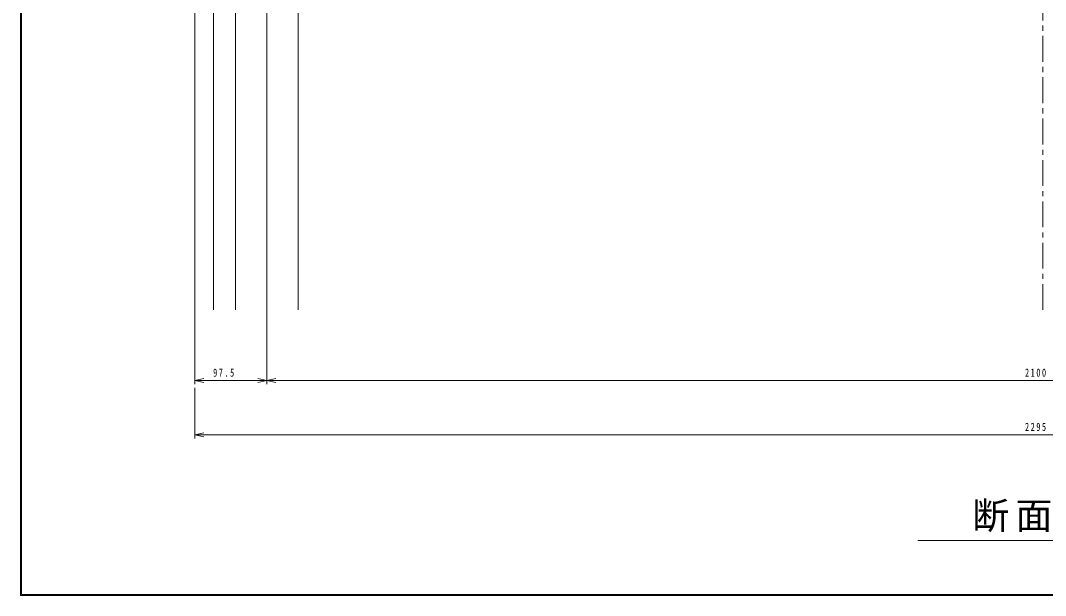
# Model space of a CAD drawing. Units: millimetres, scale not verified. Extents: x -1400 to 1400, y -950 to 950.
# Drawn here: x -1400 to -13, y -950 to -172 of the extents above; entities that cross this region are included whole.
import ezdxf

# ---------------------------------------------------------------- set-up
doc = ezdxf.new("R2010")
doc.units = ezdxf.units.MM
doc.header["$LTSCALE"] = 7
doc.linetypes.add('CHAIN1', pattern=[8, 5, -1, 1, -1])
doc.layers.add('0-0_0', color=3, linetype='Continuous', lineweight=18)
doc.styles.add('ＭＳ ゴシック', font='')
doc.styles.get('ＭＳ ゴシック').set_extended_font_data('MS Gothic')

msp = doc.modelspace()

# ---------------------------------------------------------------- linework, layer by layer
at = {"layer": '0-0_0', "color": 2, "linetype": 'CHAIN1'}
for p, q in [((-16.52, -563.529), (-16.52, 758.102)), ((-1066.52, -563.529), (-1066.52, -124.686))]:
    msp.add_line(p, q, dxfattribs=at)
at = {"layer": '0-0_0', "color": 7}
for p, q in [((-1164.02, -75.369), (-1164.02, -664.017)), ((-1066.52, -129.686), (-1066.52, -663.98)), ((-1066.52, -568.529), (-1066.52, -664.017)), ((-1164.02, -659.017), (-1151.794, -656.419)), ((-1164.02, -659.017), (-1066.52, -659.017)), ((-1164.02, -659.017), (-1151.794, -661.616)), ((-1066.52, -659.017), (-1078.747, -656.419)), ((-1066.52, -659.017), (-1078.747, -661.616)), ((-1066.52, -658.98), (-1054.294, -656.381)), ((-1066.52, -658.98), (1033.48, -658.98)), ((-1066.52, -658.98), (-1054.294, -661.579)), ((-1164.02, -669.017), (-1164.02, -737.404)), ((-1164.02, -732.404), (-1151.794, -729.805)), ((-1164.02, -732.404), (1130.98, -732.404)), ((-1164.02, -732.404), (-1151.794, -735.003))]:
    msp.add_line(p, q, dxfattribs=at)
at = {"layer": '0-0_0'}
for p, q in [((-1139.02, -563.529), (-1139.02, -119.686)), ((-1109.02, -563.529), (-1109.02, -119.686)), ((-1024.02, -563.529), (-1024.02, -119.686)), ((-185.396, -875.581), (119.314, -875.581))]:
    msp.add_line(p, q, dxfattribs=at)
at = {"layer": '0-0_0', "color": 7}
for points in [[(1400, 950), (1400, -950), (-1400, -950), (-1400, 950)], [(-1398.5, -948.5), (-1398.5, 948.5), (1398.5, 948.5), (1398.5, -948.5)]]:
    msp.add_lwpolyline(points, close=True, dxfattribs=at)

# ---------------------------------------------------------------- texts
at = {"layer": '0-0_0', "color": 7, "attachment_point": 7, "style": 'ＭＳ ゴシック'}
for s, insert, char_height in [('\\T1.39;\\W0.7;97.5', (-1139.27, -654.017), 11), ('\\T1.39;\\W0.7;2100', (-40.52, -653.98), 11), ('\\T1.39;\\W0.7;2295', (-40.52, -727.404), 11), ('\\T1.17;断面図', (-111.972, -864.567), 36.66)]:
    msp.add_mtext(s, dxfattribs=dict(at, insert=insert, char_height=char_height))

doc.saveas('drawing.dxf')
